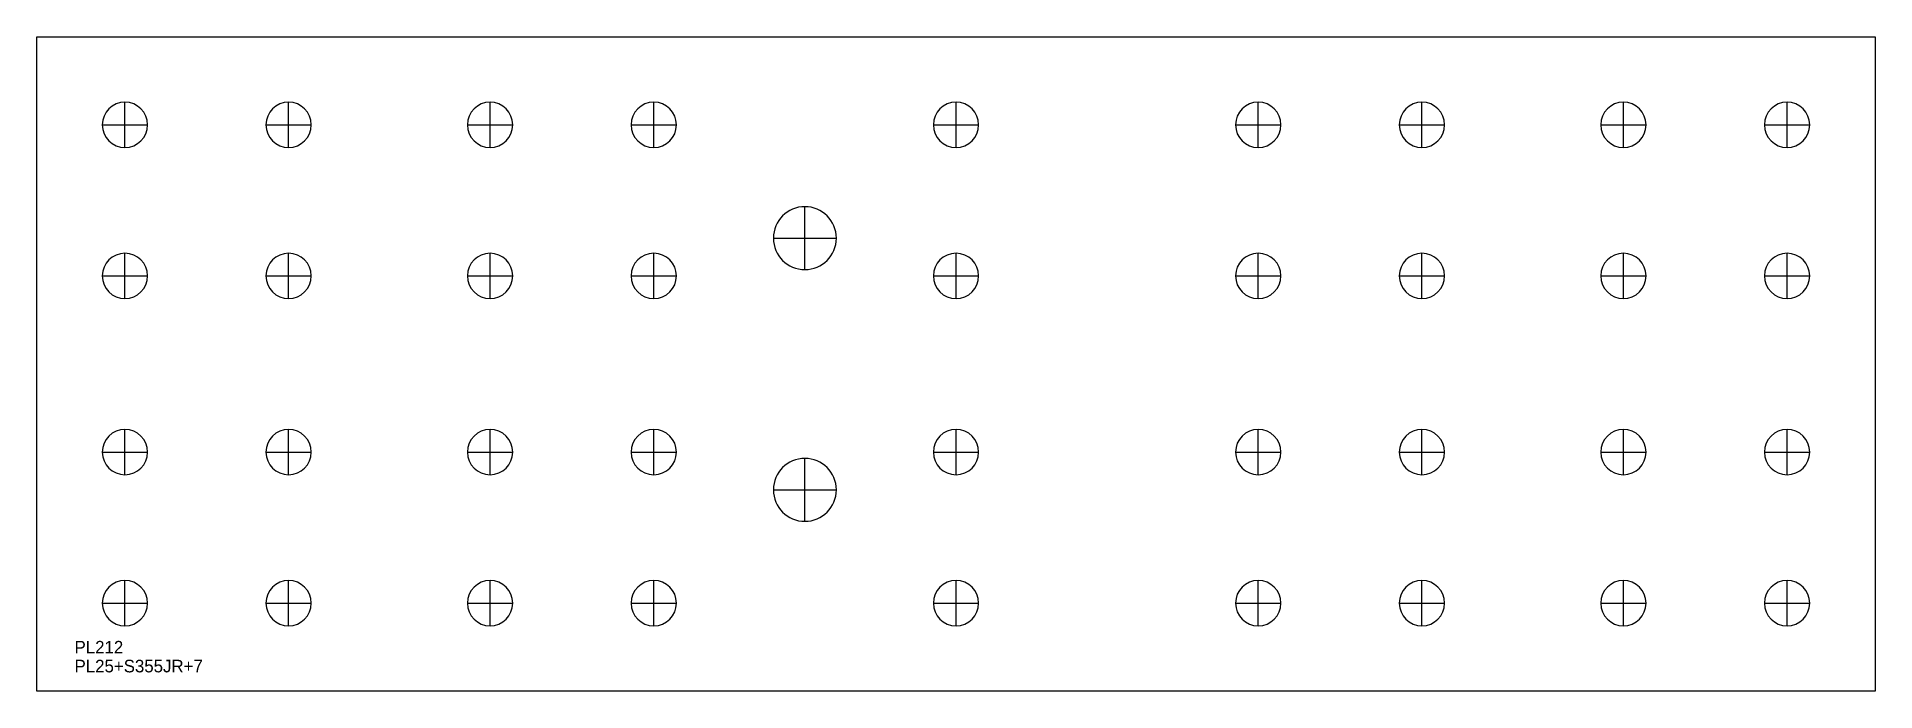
# Model space of a CAD drawing. Extents: x 0 to 1460, y 0 to 520.
import ezdxf

# ---------------------------------------------------------------- set-up
doc = ezdxf.new("R2010")
doc.units = 0
for name, color, linetype in [('CUT', 7, 'CONTINUOUS'), ('OVERSIZE', 7, 'CONTINUOUS'), ('SCRIBE', 3, 'CONTINUOUS'), ('TEXT', 7, 'CONTINUOUS')]:
    doc.layers.add(name, color=color, linetype=linetype)

msp = doc.modelspace()

# ---------------------------------------------------------------- linework, layer by layer
at = {"layer": 'CUT', "color": 7, "linetype": 'CONTINUOUS'}
msp.add_lwpolyline([(0, 0), (0, 520), (1460, 520), (1460, 0)], close=True, dxfattribs=at)
at = {"layer": 'OVERSIZE', "color": 7, "linetype": 'CONTINUOUS'}
for p, q in [((70, 432), (70, 468)), ((200, 432), (200, 468)), ((360, 432), (360, 468)), ((490, 432), (490, 468)), ((730, 432), (730, 468)), ((970, 432), (970, 468)), ((1100, 432), (1100, 468)), ((1260, 432), (1260, 468)), ((1390, 432), (1390, 468)), ((52, 450), (88, 450)), ((182, 450), (218, 450)), ((342, 450), (378, 450)), ((472, 450), (508, 450)), ((712, 450), (748, 450)), ((952, 450), (988, 450)), ((1082, 450), (1118, 450)), ((1242, 450), (1278, 450)), ((1372, 450), (1408, 450)), ((610, 335), (610, 385)), ((585, 360), (635, 360)), ((70, 312), (70, 348)), ((200, 312), (200, 348)), ((360, 312), (360, 348)), ((490, 312), (490, 348)), ((730, 312), (730, 348)), ((970, 312), (970, 348)), ((1100, 312), (1100, 348)), ((1260, 312), (1260, 348)), ((1390, 312), (1390, 348)), ((52, 330), (88, 330)), ((182, 330), (218, 330)), ((342, 330), (378, 330)), ((472, 330), (508, 330)), ((712, 330), (748, 330)), ((952, 330), (988, 330)), ((1082, 330), (1118, 330)), ((1242, 330), (1278, 330)), ((1372, 330), (1408, 330)), ((70, 172), (70, 208)), ((200, 172), (200, 208)), ((360, 172), (360, 208)), ((490, 172), (490, 208)), ((730, 172), (730, 208)), ((970, 172), (970, 208)), ((1100, 172), (1100, 208)), ((1260, 172), (1260, 208)), ((1390, 172), (1390, 208)), ((52, 190), (88, 190)), ((182, 190), (218, 190)), ((342, 190), (378, 190)), ((472, 190), (508, 190)), ((712, 190), (748, 190)), ((952, 190), (988, 190)), ((1082, 190), (1118, 190)), ((1242, 190), (1278, 190)), ((1372, 190), (1408, 190)), ((610, 135), (610, 185)), ((585, 160), (635, 160)), ((70, 52), (70, 88)), ((200, 52), (200, 88)), ((360, 52), (360, 88)), ((490, 52), (490, 88)), ((730, 52), (730, 88)), ((970, 52), (970, 88)), ((1100, 52), (1100, 88)), ((1260, 52), (1260, 88)), ((1390, 52), (1390, 88)), ((52, 70), (88, 70)), ((182, 70), (218, 70)), ((342, 70), (378, 70)), ((472, 70), (508, 70)), ((712, 70), (748, 70)), ((952, 70), (988, 70)), ((1082, 70), (1118, 70)), ((1242, 70), (1278, 70)), ((1372, 70), (1408, 70))]:
    msp.add_line(p, q, dxfattribs=at)
for points in [[(70, 468, 1), (70, 432, 1)], [(200, 468, 1), (200, 432, 1)], [(360, 468, 1), (360, 432, 1)], [(490, 468, 1), (490, 432, 1)], [(730, 468, 1), (730, 432, 1)], [(970, 468, 1), (970, 432, 1)], [(1100, 468, 1), (1100, 432, 1)], [(1260, 468, 1), (1260, 432, 1)], [(1390, 468, 1), (1390, 432, 1)], [(610, 385, 1), (610, 335, 1)], [(70, 348, 1), (70, 312, 1)], [(200, 348, 1), (200, 312, 1)], [(360, 348, 1), (360, 312, 1)], [(490, 348, 1), (490, 312, 1)], [(730, 348, 1), (730, 312, 1)], [(970, 348, 1), (970, 312, 1)], [(1100, 348, 1), (1100, 312, 1)], [(1260, 348, 1), (1260, 312, 1)], [(1390, 348, 1), (1390, 312, 1)], [(70, 208, 1), (70, 172, 1)], [(200, 208, 1), (200, 172, 1)], [(360, 208, 1), (360, 172, 1)], [(490, 208, 1), (490, 172, 1)], [(730, 208, 1), (730, 172, 1)], [(970, 208, 1), (970, 172, 1)], [(1100, 208, 1), (1100, 172, 1)], [(1260, 208, 1), (1260, 172, 1)], [(1390, 208, 1), (1390, 172, 1)], [(610, 185, 1), (610, 135, 1)], [(70, 88, 1), (70, 52, 1)], [(200, 88, 1), (200, 52, 1)], [(360, 88, 1), (360, 52, 1)], [(490, 88, 1), (490, 52, 1)], [(730, 88, 1), (730, 52, 1)], [(970, 88, 1), (970, 52, 1)], [(1100, 88, 1), (1100, 52, 1)], [(1260, 88, 1), (1260, 52, 1)], [(1390, 88, 1), (1390, 52, 1)]]:
    msp.add_lwpolyline(points, format="xyb", close=True, dxfattribs=at)

# ---------------------------------------------------------------- texts
at = {"layer": 'SCRIBE', "color": 3}
msp.add_text('PL212', height=10, dxfattribs=at).set_placement((30, 30))
at = {"layer": 'TEXT', "color": 7}
msp.add_text('PL25+S355JR+7', height=10, dxfattribs=at).set_placement((30, 15))

doc.saveas('drawing.dxf')
